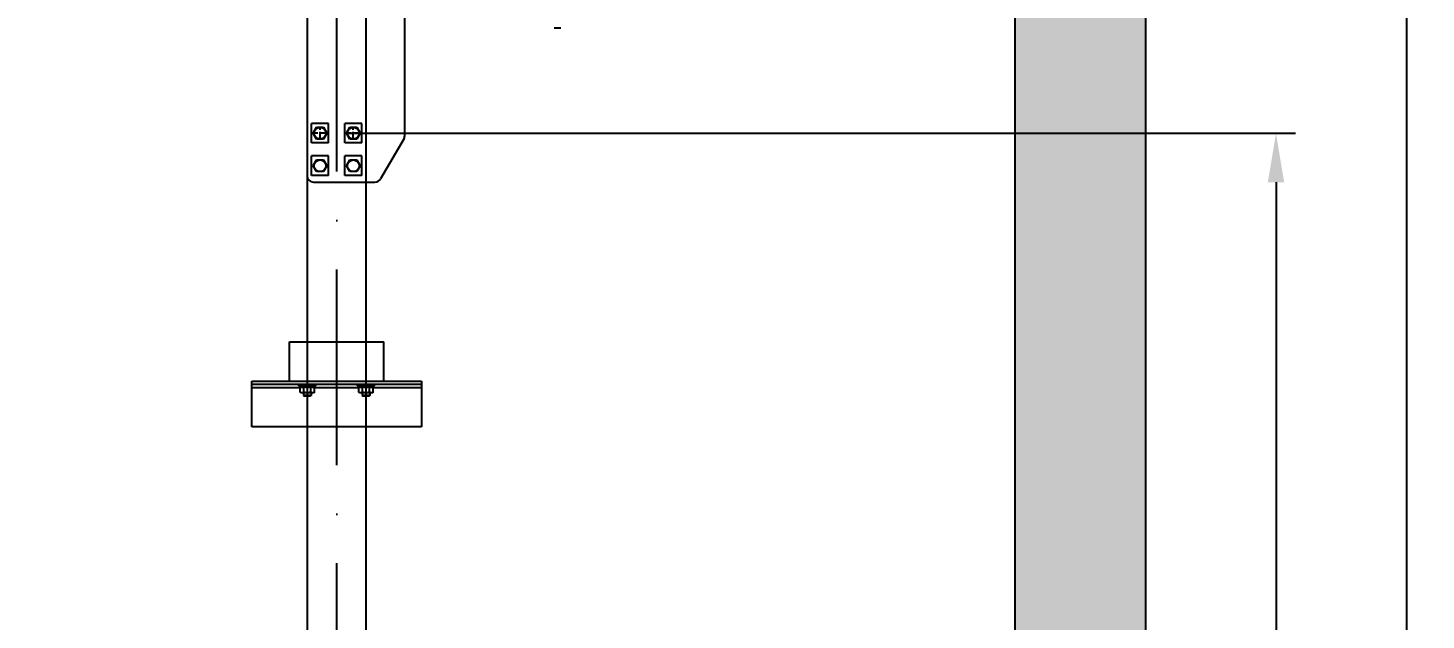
# Model space of a CAD drawing. Header units: millimetres. Extents: x 3615 to 23385, y 1892 to 17185.
# Drawn here: x 14476 to 16619, y 13638 to 14545 of the extents above; entities that cross this region are included whole.
import ezdxf

# ---------------------------------------------------------------- set-up
doc = ezdxf.new("R2010")
doc.units = ezdxf.units.MM
doc.header["$MEASUREMENT"] = 0
doc.linetypes.add('ACAD_ISO02W100', pattern=[15, 12, -3])
doc.linetypes.add('ACAD_ISO10W100', pattern=[18, 12, -3, 0, -3])
for name, color, linetype in [('CONT_35', 2, 'Continuous'), ('CONT_50', 5, 'Continuous'), ('CONT_70', 4, 'Continuous'), ('DASH_25', 1, 'ACAD_ISO02W100'), ('DASHD_25', 1, 'ACAD_ISO10W100'), ('DIM_35', 7, 'Continuous'), ('HATCH_35', 2, 'Continuous')]:
    doc.layers.add(name, color=color, linetype=linetype)
doc.styles.add('ARIAL-N', font='ARIALN.TTF')
doc.dimstyles.new('KONE_30', dxfattribs={"dimscale": 30, "dimtxt": 3.5, "dimasz": 2.5, "dimexe": 1, "dimexo": 1, "dimgap": 1.5, "dimtad": 1, "dimdec": 0, "dimzin": 0, "dimdsep": 46, "dimtxsty": 'ARIAL-N', "dimcen": 0, "dimclrd": 256, "dimclre": 256, "dimclrt": 256, "dimadec": 1, "dimazin": 3, "dimtfac": 1, "dimtdec": 0, "dimtmove": 0, "dimatfit": 0, "dimfxl": 1, "dimtfill": 1, "dimtolj": 1, "dimtzin": 0, "dimarcsym": 0})

# ---------------------------------------------------------------- blocks, each defined once
blk = doc.blocks.new('M004650412_PL1_TopShaft_OSG')
at = {"layer": 'HATCH_35'}
h = blk.add_hatch(dxfattribs=at)
h.set_pattern_fill('AR-CONC', color=254, scale=1.25)
h.set_pattern_definition([(50, (40, 3337.5), (227.731, -19.924), [23.812, -261.938]), (355, (40, 3337.5), (-44.054, 238.821), [19.05, -209.551]), (100.4514, (58.98, 3335.84), (183.677, 218.897), [20.238, -222.613]), (46.184, (40, 3401), (338.849, -52.553), [35.72, -392.906]), (96.636, (68.24, 3396.62), (296.755, 309.283), [30.356, -333.92]), (351.184, (40, 3401), (296.755, 309.283), [28.575, -314.325]), (21, (71.75, 3385.12), (189.518, -127.8315), [23.812, -261.938]), (326, (71.75, 3385.12), (77.253, 230.235), [19.05, -209.55]), (71.4514, (87.54, 3374.47), (266.77, 102.403), [20.238, -222.612]), (37.5, (40, 3337.5), (3.8608, 105.6938), [0, -207.01, 0, -212.725, 0, -210.3438]), (7.5, (40, 3337.5), (83.5246, 125.2257), [0, -121.285, 0, -202.2475, 0, -80.1688]), (327.5, (-30.8, 3337.5), (169.4882, -7.161), [0, -79.375, 0, -247.65, 0, -328.6125]), (317.5, (-62.55, 3337.5), (185.1615, 31.783), [0, -103.1875, 0, -164.465, 0, -233.3625])])
h.paths.add_polyline_path([(1240, 1875), (1040, 1875), (1040, 6475), (1240, 6475)])
h.paths.add_polyline_path([(1040, 0), (1040, 1875), (1240, 1875), (1240, 0)])
at = {"layer": 'CONT_70'}
blk.add_lwpolyline([(1240, 1875), (1040, 1875), (1040, 6475), (1240, 6475)], close=True, dxfattribs=at)
at = {"layer": 'DASHD_25', "ltscale": 25}
blk.add_line((0, 0), (0, 6675), dxfattribs=at)
blk = doc.blocks.new('KM51138723')
at = {"layer": 'CONT_35'}
blk.add_line((-72.5, 100), (72.5, 100), dxfattribs=at)
for points in [[(-72.5, 40), (-72.5, 100)], [(72.5, 40), (72.5, 100)], [(-130, -30), (-130, 40)], [(-130, 40), (130, 40)], [(-130, 35), (130, 35)], [(-130, 30), (-56, 30)], [(-58, 32.7), (-58, 35)], [(-56, 31.5), (-58, 32.7)], [(-58, 32.7), (-58, 32.7), (-57.7, 32.7), (-57.2, 32.7), (-56.5, 32.7), (-55.6, 32.7), (-54.5, 32.7), (-53.2, 32.7), (-51.8, 32.7), (-50.2, 32.7), (-48.5, 32.7), (-46.8, 32.7), (-45, 32.7)], [(-56, 22.8), (-56, 31.5)], [(-56, 31.5), (-55.3, 31.2), (-54.7, 30.9), (-54.1, 30.8), (-53.5, 30.7), (-52.9, 30.7), (-52.3, 30.8), (-51.7, 30.9), (-51.1, 31.2), (-50.5, 31.5)], [(-56, 22.8), (-54.5, 22)], [(-53.2, 22), (-53.8, 22), (-54.3, 22.1), (-54.8, 22.3), (-55.4, 22.5), (-56, 22.8)], [(-53.2, 22), (-54.5, 22)], [(-50.5, 22.8), (-51.1, 22.5), (-51.6, 22.3), (-52.2, 22.1), (-52.7, 22), (-53.2, 22)], [(-51, 22), (-53.2, 22)], [(-45, 22), (-51, 22)], [(-51, 22), (-51, 18)], [(-51, 22), (-51, 18)], [(-50.5, 22.8), (-50.5, 31.5)], [(-50.5, 31.5), (-49.3, 31.2), (-48.2, 31), (-47.2, 30.8), (-46.1, 30.7), (-45, 30.7)], [(-45, 22), (-46.1, 22), (-47.2, 22.1), (-48.3, 22.3), (-49.4, 22.5), (-50.5, 22.8)], [(-32, 32.7), (-32, 32.7), (-32.3, 32.7), (-32.8, 32.7), (-33.5, 32.7), (-34.4, 32.7), (-35.5, 32.7), (-36.8, 32.7), (-38.2, 32.7), (-39.8, 32.7), (-41.5, 32.7), (-43.2, 32.7), (-45, 32.7)], [(-45, 30.7), (-43.9, 30.7), (-42.8, 30.8), (-41.7, 31), (-40.6, 31.2), (-39.5, 31.5)], [(-39.5, 22.8), (-40.7, 22.5), (-41.8, 22.3), (-42.8, 22.1), (-43.9, 22), (-45, 22)], [(-39, 22), (-45, 22)], [(-39.5, 22.8), (-39.5, 31.5)], [(-39.5, 31.5), (-38.9, 31.2), (-38.3, 30.9), (-37.7, 30.8), (-37.1, 30.7), (-36.5, 30.7), (-35.9, 30.8), (-35.3, 30.9), (-34.7, 31.2), (-34, 31.5)], [(-36.8, 22), (-37.3, 22), (-37.8, 22.1), (-38.4, 22.3), (-38.9, 22.5), (-39.5, 22.8)], [(-36.8, 22), (-39, 22)], [(-39, 22), (-39, 18)], [(-39, 22), (-39, 18)], [(-34, 22.8), (-34.6, 22.5), (-35.2, 22.3), (-35.7, 22.1), (-36.2, 22), (-36.8, 22)], [(-35.5, 22), (-36.8, 22)], [(-34, 22.8), (-35.5, 22)], [(-34, 31.5), (-32, 32.7)], [(-34, 22.8), (-34, 31.5)], [(-34, 30), (34, 30)], [(-32, 32.7), (-32, 35)], [(32, 32.7), (32, 35)], [(34, 31.5), (32, 32.7)], [(32, 32.7), (32, 32.7), (32.3, 32.7), (32.8, 32.7), (33.5, 32.7), (34.4, 32.7), (35.5, 32.7), (36.8, 32.7), (38.2, 32.7), (39.8, 32.7), (41.5, 32.7), (43.2, 32.7), (45, 32.7)], [(34, 22.8), (34, 31.5)], [(34, 31.5), (34.7, 31.2), (35.3, 30.9), (35.9, 30.8), (36.5, 30.7), (37.1, 30.7), (37.7, 30.8), (38.3, 30.9), (38.9, 31.2), (39.5, 31.5)], [(34, 22.8), (35.5, 22)], [(36.8, 22), (36.2, 22), (35.7, 22.1), (35.2, 22.3), (34.6, 22.5), (34, 22.8)], [(36.8, 22), (35.5, 22)], [(39.5, 22.8), (38.9, 22.5), (38.4, 22.3), (37.8, 22.1), (37.3, 22), (36.8, 22)], [(39, 22), (36.8, 22)], [(45, 22), (39, 22)], [(39, 22), (39, 18)], [(39, 22), (39, 18)], [(39.5, 22.8), (39.5, 31.5)], [(39.5, 31.5), (40.7, 31.2), (41.8, 31), (42.8, 30.8), (43.9, 30.7), (45, 30.7)], [(45, 22), (43.9, 22), (42.8, 22.1), (41.7, 22.3), (40.6, 22.5), (39.5, 22.8)], [(58, 32.7), (58, 32.7), (57.7, 32.7), (57.2, 32.7), (56.5, 32.7), (55.6, 32.7), (54.5, 32.7), (53.2, 32.7), (51.8, 32.7), (50.2, 32.7), (48.5, 32.7), (46.8, 32.7), (45, 32.7)], [(45, 30.7), (46.1, 30.7), (47.2, 30.8), (48.3, 31), (49.4, 31.2), (50.5, 31.5)], [(50.5, 22.8), (49.3, 22.5), (48.2, 22.3), (47.2, 22.1), (46.1, 22), (45, 22)], [(51, 22), (45, 22)], [(50.5, 22.8), (50.5, 31.5)], [(50.5, 31.5), (51.1, 31.2), (51.7, 30.9), (52.3, 30.8), (52.9, 30.7), (53.5, 30.7), (54.1, 30.8), (54.7, 30.9), (55.3, 31.2), (56, 31.5)], [(53.2, 22), (52.7, 22), (52.2, 22.1), (51.6, 22.3), (51.1, 22.5), (50.5, 22.8)], [(53.2, 22), (51, 22)], [(51, 22), (51, 18)], [(51, 22), (51, 18)], [(56, 22.8), (55.4, 22.5), (54.8, 22.3), (54.3, 22.1), (53.8, 22), (53.2, 22)], [(54.5, 22), (53.2, 22)], [(56, 22.8), (54.5, 22)], [(56, 31.5), (58, 32.7)], [(56, 22.8), (56, 31.5)], [(56, 30), (130, 30)], [(58, 32.7), (58, 35)], [(130, 40), (130, -30)], [(-51, 18), (-50.1, 17.5)], [(-51, 18), (-50.1, 17.5)], [(-39, 18), (-39.1, 18), (-39.4, 18), (-39.9, 18), (-40.6, 18), (-41.4, 18), (-42.3, 18), (-43.4, 18), (-44.4, 18), (-45.6, 18), (-46.6, 18), (-47.7, 18), (-48.6, 18), (-49.4, 18), (-50.1, 18), (-50.6, 18), (-50.9, 18), (-51, 18)], [(-50.1, 17.5), (-39.9, 17.5)], [(-39.9, 17.5), (-40, 17.5), (-40.3, 17.5), (-40.8, 17.5), (-41.4, 17.5), (-42.2, 17.5), (-43.1, 17.5), (-44, 17.5), (-45, 17.5), (-46, 17.5), (-46.9, 17.5), (-47.8, 17.5), (-48.6, 17.5), (-49.2, 17.5), (-49.7, 17.5), (-50, 17.5), (-50.1, 17.5)], [(-39, 18), (-39.9, 17.5)], [(-39, 18), (-39.9, 17.5)], [(39, 18), (39.9, 17.5)], [(39, 18), (39.9, 17.5)], [(51, 18), (50.9, 18), (50.6, 18), (50.1, 18), (49.4, 18), (48.6, 18), (47.7, 18), (46.6, 18), (45.6, 18), (44.4, 18), (43.4, 18), (42.3, 18), (41.4, 18), (40.6, 18), (39.9, 18), (39.4, 18), (39.1, 18), (39, 18)], [(39.9, 17.5), (50.1, 17.5)], [(50.1, 17.5), (50, 17.5), (49.7, 17.5), (49.2, 17.5), (48.6, 17.5), (47.8, 17.5), (46.9, 17.5), (46, 17.5), (45, 17.5), (44, 17.5), (43.1, 17.5), (42.2, 17.5), (41.4, 17.5), (40.8, 17.5), (40.3, 17.5), (40, 17.5), (39.9, 17.5)], [(51, 18), (50.1, 17.5)], [(51, 18), (50.1, 17.5)], [(130, -30), (-130, -30)]]:
    blk.add_lwpolyline(points, dxfattribs=at)
blk = doc.blocks.new('M004650412_PL1_Shaft_OSGPositionSectionView')
at = {"layer": 'CONT_35'}
for p, q in [((-45.5, 5675), (-45.5, 4945)), ((104.5, 5007), (104.5, 5455.7)), ((333.5, 5171.2), (343.5, 5171.2)), ((-12.5, 5025), (-38.5, 5025)), ((-38.5, 4995), (-38.5, 5025)), ((-35.9, 5010), (-30.7, 5019)), ((-30.7, 5019), (-20.3, 5019)), ((-20.3, 5019), (-15.1, 5010)), ((-12.5, 4995), (-12.5, 5025)), ((38.5, 5025), (12.5, 5025)), ((12.5, 4995), (12.5, 5025)), ((15.1, 5010), (20.3, 5019)), ((20.3, 5019), (30.7, 5019)), ((30.7, 5019), (35.9, 5010)), ((38.5, 4995), (38.5, 5025)), ((-12.5, 4995), (-38.5, 4995)), ((-30.7, 5001), (-35.9, 5010)), ((-20.3, 5001), (-30.7, 5001)), ((-15.1, 5010), (-20.3, 5001)), ((38.5, 4995), (12.5, 4995)), ((20.3, 5001), (15.1, 5010)), ((30.7, 5001), (20.3, 5001)), ((35.9, 5010), (30.7, 5001)), ((103.2, 5002), (67.4, 4940)), ((-12.5, 4975), (-38.5, 4975)), ((-38.5, 4945), (-38.5, 4975)), ((-12.5, 4945), (-12.5, 4975)), ((38.5, 4975), (12.5, 4975)), ((12.5, 4945), (12.5, 4975)), ((38.5, 4945), (38.5, 4975)), ((-35.9, 4960), (-30.7, 4969)), ((-30.7, 4951), (-35.9, 4960)), ((-30.7, 4969), (-20.3, 4969)), ((-20.3, 4951), (-30.7, 4951)), ((-20.3, 4969), (-15.1, 4960)), ((-15.1, 4960), (-20.3, 4951)), ((15.1, 4960), (20.3, 4969)), ((20.3, 4951), (15.1, 4960)), ((20.3, 4969), (30.7, 4969)), ((30.7, 4951), (20.3, 4951)), ((30.7, 4969), (35.9, 4960)), ((35.9, 4960), (30.7, 4951)), ((-12.5, 4945), (-38.5, 4945)), ((-35.5, 4935), (58.7, 4935)), ((38.5, 4945), (12.5, 4945))]:
    blk.add_line(p, q, dxfattribs=at)
for centre in [(-25.5, 5010), (25.5, 5010), (-25.5, 4960), (25.5, 4960)]:
    blk.add_circle(centre, 9, dxfattribs=at)
for centre, start, end in [((94.5, 5007), 330, 0), ((-35.5, 4945), 180, 270), ((58.7, 4945), 270, 330)]:
    blk.add_arc(centre, 10, start, end, dxfattribs=at)
at = {"layer": 'CONT_50'}
blk.add_lwpolyline([(-44.5, 6225), (44.5, 6225), (44.5, 3725), (-44.5, 3725)], close=True, dxfattribs=at)
at = {"layer": 'DASH_25'}
for p, q in [((-25.5, 4999.9), (-25.5, 5020.1)), ((25.5, 4999.9), (25.5, 5020.1)), ((-13.7, 5009.8), (-38.3, 5009.8)), ((37.3, 5009.8), (12.7, 5009.8))]:
    blk.add_line(p, q, dxfattribs=at)
for name, p in [('M004650412_PL1_TopShaft_OSG', (0, 0)), ('KM51138723', (0, 4590))]:
    blk.add_blockref(name, p)
blk = doc.blocks.new('*D97')
at = {"layer": 'Defpoints', "color": 0, "transparency": 16777216}
for p in [(12889, 15599.3), (14949, 15599.3), (14949, 13099.3)]:
    blk.add_point(p, dxfattribs=at)
at = {"layer": 'DIM_35', "lineweight": -2, "transparency": 16777216}
for p, q in [((14919, 15599.3), (12859, 15599.3)), ((12889, 13174.3), (12889, 15524.3)), ((14919, 13099.3), (12859, 13099.3))]:
    blk.add_line(p, q, dxfattribs=at)
at = {"layer": 'DIM_35', "transparency": 16777216}
for points in [[(12876.5, 15524.3), (12901.5, 15524.3), (12889, 15599.3)], [(12876.5, 13174.3), (12901.5, 13174.3), (12889, 13099.3)]]:
    blk.add_solid(points, dxfattribs=at)
at = {"layer": 'DIM_35', "transparency": 16777216, "insert": (12790.4, 14349.3), "char_height": 105, "attachment_point": 5, "rotation": 90, "style": 'ARIAL-N', "bg_fill": 3, "box_fill_scale": 1.25, "bg_fill_color": 256, "bg_fill_true_color": 13158600, "bg_fill_transparency": 0}
blk.add_mtext('\\A1;2500', dxfattribs=at)
blk = doc.blocks.new('*D99')
at = {"layer": 'Defpoints', "color": 0, "transparency": 16777216}
for p in [(14935.3, 14384.1), (16189, 11249.3), (16389, 11249.3)]:
    blk.add_point(p, dxfattribs=at)
at = {"layer": 'DIM_35', "lineweight": -2, "transparency": 16777216}
for p, q in [((14965.3, 14384.1), (16419, 14384.1)), ((16389, 14309.1), (16389, 11324.3)), ((16219, 11249.3), (16419, 11249.3))]:
    blk.add_line(p, q, dxfattribs=at)
at = {"layer": 'DIM_35', "transparency": 16777216}
for points in [[(16376.5, 14309.1), (16401.5, 14309.1), (16389, 14384.1)], [(16376.5, 11324.3), (16401.5, 11324.3), (16389, 11249.3)]]:
    blk.add_solid(points, dxfattribs=at)
at = {"layer": 'DIM_35', "transparency": 16777216, "insert": (16290.4, 12816.7), "char_height": 105, "attachment_point": 5, "rotation": 90, "style": 'ARIAL-N', "bg_fill": 3, "box_fill_scale": 1.25, "bg_fill_color": 256, "bg_fill_true_color": 13158600, "bg_fill_transparency": 0}
blk.add_mtext('\\A1;3135', dxfattribs=at)
blk = doc.blocks.new('*D100')
at = {"layer": 'Defpoints', "color": 0, "transparency": 16777216}
for p in [(14949, 15569.3), (16189, 11249.3), (16589, 11249.3)]:
    blk.add_point(p, dxfattribs=at)
at = {"layer": 'DIM_35', "lineweight": -2, "transparency": 16777216}
for p, q in [((14979, 15569.3), (16619, 15569.3)), ((16589, 15494.3), (16589, 11324.3)), ((16219, 11249.3), (16619, 11249.3))]:
    blk.add_line(p, q, dxfattribs=at)
at = {"layer": 'DIM_35', "transparency": 16777216}
for points in [[(16576.5, 15494.3), (16601.5, 15494.3), (16589, 15569.3)], [(16576.5, 11324.3), (16601.5, 11324.3), (16589, 11249.3)]]:
    blk.add_solid(points, dxfattribs=at)
at = {"layer": 'DIM_35', "transparency": 16777216, "insert": (16490.4, 13409.3), "char_height": 105, "attachment_point": 5, "rotation": 90, "style": 'ARIAL-N', "bg_fill": 3, "box_fill_scale": 1.25, "bg_fill_color": 256, "bg_fill_true_color": 13158600, "bg_fill_transparency": 0}
blk.add_mtext('\\A1;4320', dxfattribs=at)

msp = doc.modelspace()

# ---------------------------------------------------------------- block references
msp.add_blockref('M004650412_PL1_Shaft_OSGPositionSectionView', (14949, 9374.3))

# ---------------------------------------------------------------- next in the draw order: dimensions: what is measured, and where the dimension line sits
at = {"layer": 'DIM_35'}
dim = msp.add_linear_dim(base=(12889, 15599.3), p1=(14949, 13099.3), p2=(14949, 15599.3), angle=90, dimstyle='KONE_30', dxfattribs=at)
dim.commit()
dim.dimension.update_dxf_attribs({"geometry": '*D97', "text_midpoint": (12790.4, 14349.3)})

# ---------------------------------------------------------------- next in the draw order: dimensions: what is measured, and where the dimension line sits
dim = msp.add_linear_dim(base=(16389, 11249.3), p1=(14935.3, 14384.1), p2=(16189, 11249.3), angle=90, dimstyle='KONE_30', dxfattribs=at)
dim.commit()
dim.dimension.update_dxf_attribs({"geometry": '*D99', "text_midpoint": (16290.4, 12816.7)})

# ---------------------------------------------------------------- next in the draw order: dimensions: what is measured, and where the dimension line sits
dim = msp.add_linear_dim(base=(16589, 11249.3), p1=(14949, 15569.3), p2=(16189, 11249.3), angle=90, dimstyle='KONE_30', dxfattribs=at)
dim.commit()
dim.dimension.update_dxf_attribs({"geometry": '*D100', "text_midpoint": (16490.4, 13409.3)})

doc.saveas('drawing.dxf')
